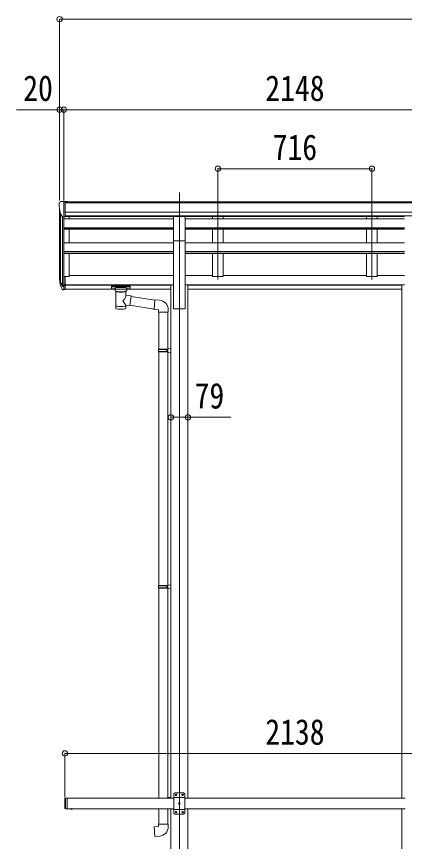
# Model space of a CAD drawing. Units: millimetres at full size. Extents: x -6988 to 7066, y -4877 to 4823.
# Drawn here: x 417 to 2221, y -2395 to 1442 of the extents above; entities that cross this region are included whole.
import ezdxf
from ezdxf.enums import TextEntityAlignment as Align

# ---------------------------------------------------------------- set-up
doc = ezdxf.new("R2010")
doc.units = ezdxf.units.MM
doc.header["$LTSCALE"] = 25
doc.header["$PDMODE"] = 32
doc.header["$PDSIZE"] = 25
for name, color, linetype, lineweight in [('0-1_本体', 4, 'Continuous', 9), ('0-2_部品', 7, 'Continuous', 9), ('0-4_TABLE1', 3, 'Continuous', 9), ('0-5_DIM1', 3, 'Continuous', 9), ('0-8_PARTS2', 2, 'Continuous', 9), ('0-A_寸法', 6, 'Continuous', 9)]:
    doc.layers.add(name, color=color, linetype=linetype, lineweight=lineweight)
doc.styles.add('ＭＳ ゴシック', font='')
doc.styles.get('ＭＳ ゴシック').set_extended_font_data('MS Gothic')

msp = doc.modelspace()

# ---------------------------------------------------------------- linework, layer by layer
at = {"layer": '0-1_本体'}
for p, q in [((2778.8, 581.11), (643.8, 581.11)), ((2778.8, 575.77), (643.8, 575.77)), ((617.3, 231.6), (617.3, 544.36)), ((621.58, 525.56), (621.58, 207.33)), ((631.3, 510.21), (631.3, 189.33)), ((637.3, 509.73), (637.3, 233.77)), ((1146.8, 500.94), (637.3, 500.94)), ((2778.8, 532.24), (643.8, 532.24)), ((2778.8, 514.57), (643.8, 514.57)), ((1146.8, 512.19), (643.8, 512.19)), ((662.3, 500.94), (662.3, 512.19)), ((2220.8, 512.19), (1201.8, 512.19)), ((2220.8, 500.94), (1201.8, 500.94)), ((1328.3, 512.13), (1328.3, 500.94)), ((1378.3, 512.13), (1378.3, 500.94)), ((2044.3, 512.13), (2044.3, 500.94)), ((2094.3, 512.13), (2094.3, 500.94)), ((1146.8, 459.01), (637.3, 459.01)), ((1146.8, 457.51), (637.3, 457.51)), ((1146.8, 453.31), (637.3, 453.31)), ((662.3, 389.58), (662.3, 453.31)), ((2220.8, 459.01), (1201.8, 459.01)), ((2220.8, 457.51), (1201.8, 457.51)), ((2220.8, 453.31), (1201.8, 453.31)), ((1328.3, 453.31), (1328.3, 389.58)), ((1378.3, 453.31), (1378.3, 389.58)), ((2044.3, 453.31), (2044.3, 389.58)), ((2094.3, 453.31), (2094.3, 389.58)), ((1146.79, 389.58), (637.3, 389.58)), ((1146.9, 82.35), (1146.9, 399.14)), ((2220.79, 389.58), (1201.79, 389.58)), ((1201.9, 399.14), (1201.9, 82.35)), ((1146.8, 350.14), (637.3, 350.14)), ((1146.8, 348.66), (637.3, 348.66)), ((2220.8, 350.14), (1201.8, 350.14)), ((2220.8, 348.66), (1201.8, 348.66)), ((1146.8, 339.41), (637.3, 339.41)), ((662.3, 232.94), (662.3, 339.41)), ((2220.8, 339.41), (1201.8, 339.41)), ((1328.3, 339.41), (1328.3, 232.92)), ((1378.3, 339.41), (1378.3, 232.92)), ((2044.3, 339.41), (2044.3, 232.92)), ((2094.3, 339.41), (2094.3, 232.92)), ((643.8, 232.94), (662.3, 232.94)), ((1146.8, 237.74), (662.3, 237.74)), ((1328.3, 237.74), (1201.8, 237.74)), ((1378.3, 232.92), (1328.3, 232.92)), ((2044.3, 237.74), (1378.3, 237.74)), ((2094.3, 232.92), (2044.3, 232.92)), ((2220.8, 237.74), (2094.3, 237.74)), ((1134.9, 193.65), (643.8, 193.65)), ((1134.9, 192.25), (643.8, 192.25)), ((1146.9, 194.92), (1134.9, 194.92)), ((1134.9, 194.92), (1134.9, -2192.54)), ((1213.9, 194.92), (1201.9, 194.92)), ((1213.9, 194.92), (1213.9, -2192.54)), ((2208.9, 193.65), (1213.9, 193.65)), ((2208.9, 192.25), (1213.9, 192.25)), ((2220.9, 194.92), (2208.9, 194.92)), ((2208.9, 194.92), (2208.9, -2192.54)), ((1134.9, 174.88), (643.8, 174.88)), ((2208.9, 174.88), (1213.9, 174.88)), ((1201.9, 82.35), (1146.9, 82.35)), ((1134.9, -2242.54), (1134.9, -2967.54)), ((1213.9, -2242.54), (1213.9, -2967.54)), ((2208.9, -2242.54), (2208.9, -2967.54))]:
    msp.add_line(p, q, dxfattribs=at)
at = {"layer": '0-2_部品'}
for p, q in [((622.21, 582.15), (618.14, 576.34)), ((625.3, 582.72), (622.97, 582.58)), ((625.3, 582.72), (643.8, 582.72)), ((637.3, 509.73), (637.3, 582.72)), ((643.8, 582.72), (653.8, 582.63)), ((643.8, 510.73), (643.8, 582.72)), ((653.8, 581.11), (653.8, 582.63)), ((615.3, 573.35), (615.3, 572.72)), ((629.67, 511.55), (620.4, 527.61)), ((637.3, 509.73), (632.09, 510.05)), ((643.8, 510.73), (637.3, 510.73)), ((1201.9, 512.87), (1146.9, 512.87)), ((1146.9, 398.71), (1146.9, 512.87)), ((1201.9, 398.71), (1201.9, 512.87)), ((1201.9, 398.71), (1146.9, 398.71)), ((637.3, 233.77), (637.3, 171.88)), ((643.8, 233.77), (637.3, 233.77)), ((643.8, 233.77), (643.8, 172.7)), ((619.69, 207.73), (629.86, 188.55)), ((630.87, 189.8), (621.11, 208.22)), ((643.8, 195.45), (637.3, 195.45)), ((622.28, 190.87), (629.86, 173.38)), ((637.3, 189.05), (632.16, 189.05)), ((637.3, 187.05), (632.45, 187.05)), ((637.3, 171.88), (632.45, 171.88)), ((643.8, 190.05), (637.3, 190.05)), ((643.8, 172.7), (637.3, 172.7)), ((859.01, 186.99), (859.01, 176.23)), ((859.01, 186.8), (859.01, 185.26)), ((861.01, 187.65), (944.01, 187.65)), ((861.01, 185.48), (944.01, 185.48)), ((861.01, 175.57), (875.51, 175.57)), ((875.51, 168.76), (875.51, 179.03)), ((879.6, 164.26), (879.59, 83.97)), ((925.41, 146.69), (925.41, 164.27)), ((929.51, 168.76), (929.51, 179.03)), ((929.51, 175.57), (944.01, 175.57)), ((946.01, 186.99), (946.01, 176.23)), ((950.63, 142.78), (925.41, 146.69)), ((950.63, 142.78), (943.61, 97.52)), ((1060.86, 123.61), (950.31, 140.76)), ((1081.82, 123.25), (1060.99, 125.07)), ((925.42, 83.97), (925.41, 100.59)), ((925.41, 100.34), (943.61, 97.52)), ((1057.19, 81.68), (943.88, 99.26)), ((1122.9, 67.5), (1122.9, 78.42)), ((1076.9, 67.5), (1122.9, 67.5)), ((1078.9, 67.5), (1078.9, -105.05)), ((1120.9, 67.5), (1120.9, -102.49)), ((1076.9, -107.05), (1077.9, -105.05)), ((1076.9, -107.05), (1120.9, -107.05)), ((1076.9, -107.05), (1076.9, -115.05)), ((1076.9, -115.05), (1120.9, -115.05)), ((1076.9, -115.05), (1077.9, -117.05)), ((1077.9, -105.05), (1120.9, -105.05)), ((1116.42, -107.05), (1116, -105.05)), ((1118.9, -102.55), (1134.9, -102.08)), ((1118.9, -104.55), (1118.9, -102.55)), ((1118.9, -104.55), (1120.9, -104.55)), ((1134.9, -102.08), (1134.9, -120.02)), ((1077.9, -117.05), (1120.9, -117.05)), ((1078.9, -117.05), (1078.9, -1204.23)), ((1118.9, -119.55), (1118.9, -117.55)), ((1118.9, -119.55), (1134.9, -120.02)), ((1120.9, -119.6), (1120.9, -1201.67)), ((1076.9, -1206.23), (1077.9, -1204.23)), ((1076.9, -1206.23), (1120.9, -1206.23)), ((1076.9, -1206.23), (1076.9, -1214.23)), ((1076.9, -1214.23), (1120.9, -1214.23)), ((1076.9, -1214.23), (1077.9, -1216.23)), ((1077.9, -1204.23), (1120.9, -1204.23)), ((1077.9, -1216.23), (1120.9, -1216.23)), ((1078.9, -1216.23), (1078.9, -2192.39)), ((1116.42, -1206.23), (1116, -1204.23)), ((1118.9, -1201.73), (1134.9, -1201.26)), ((1118.9, -1203.73), (1118.9, -1201.73)), ((1118.9, -1203.73), (1120.9, -1203.73)), ((1118.9, -1218.73), (1118.9, -1216.73)), ((1118.9, -1218.73), (1134.9, -1219.2)), ((1120.9, -1218.79), (1120.87, -2189.84)), ((1134.9, -1201.26), (1134.9, -1219.2)), ((1118.9, -2190.44), (1134.9, -2189.97)), ((1118.9, -2192.44), (1118.9, -2190.44)), ((1118.9, -2192.44), (1120.9, -2192.44)), ((1120.9, -2192.54), (1120.9, -2192.44)), ((1134.9, -2189.97), (1134.9, -2192.54)), ((1078.9, -2242.54), (1078.9, -2314.39)), ((1120.9, -2242.54), (1120.9, -2314.39)), ((1076.9, -2314.39), (1122.9, -2314.39)), ((1076.9, -2324.39), (1076.9, -2314.39)), ((1122.9, -2314.39), (1122.9, -2325.31))]:
    msp.add_line(p, q, dxfattribs=at)
for points in [[(859.01, 186.99), (859.04, 187.19), (859.13, 187.32), (859.22, 187.42), (859.33, 187.48), (859.45, 187.52), (859.74, 187.58), (860.23, 187.63), (860.77, 187.65), (861.01, 187.65)], [(859.01, 176.23), (859.04, 176.04), (859.13, 175.9), (859.22, 175.8), (859.33, 175.74), (859.45, 175.7), (859.74, 175.64), (860.23, 175.59), (860.77, 175.57), (861.01, 175.57)], [(875.54, 168.82), (875.52, 168.46), (875.77, 167.5), (876.29, 166.62), (877.09, 165.78), (878.2, 164.98), (879.61, 164.26)], [(925.41, 164.27), (925.64, 164.36), (926.99, 165.1), (928.11, 165.95), (928.86, 166.81), (929.32, 167.71), (929.5, 168.6)], [(944.01, 187.65), (944.36, 187.65), (944.89, 187.62), (945.34, 187.57), (945.64, 187.5), (945.81, 187.4), (945.93, 187.26), (946, 187.08), (946.01, 186.99)], [(944.01, 175.57), (944.36, 175.57), (944.89, 175.6), (945.34, 175.65), (945.64, 175.72), (945.81, 175.82), (945.93, 175.96), (946, 176.14), (946.01, 176.23)], [(1060.99, 125.07), (1056.98, 79.25), (1076.9, 77.5), (1076.9, 67.5)], [(1116.42, -107.05), (1116.42, -115.05), (1116, -117.05)], [(1118.9, -117.55), (1120.9, -117.55), (1120.9, -104.55)], [(1116.42, -1206.23), (1116.42, -1214.23), (1116, -1216.23)], [(1118.9, -1216.73), (1120.9, -1216.73), (1120.9, -1203.73)], [(1081.82, -2370.14), (1060.99, -2371.96), (1056.98, -2326.14), (1076.9, -2324.39)]]:
    msp.add_lwpolyline(points, dxfattribs=at)
for centre, radius, start, end in [((618.3, 573.35), 3, 93, 180), ((623.03, 581.58), 1, 93.5, 145), ((817.3, 572.72), 202, 180, 192.90261), ((632.27, 513.05), 3, 210, 266.5), ((705.96, 229.89), 89.07, 174.49576, 194.41188), ((705.25, 234.17), 88.05, 177.22392, 197.21071), ((750.52, 226.95), 133.22, 183.27987, 195.71302), ((632.45, 190.05), 3, 210, 270), ((632.45, 174.88), 3, 210, 270), ((632.16, 190.55), 1.5, 210, 270), ((1077.9, 78.42), 45, 0, 85), ((1077.9, -2325.31), 45, 275, 0)]:
    msp.add_arc(centre, radius, start, end, dxfattribs=at)
for centre, major_axis, ratio, start_param, end_param in [((861.01, 185.26), (2, 0), 0.109601, 1.5707963, 3.1415927), ((902.51, 179.03), (27, 0), 0.122176, 6.2831853, 9.424778), ((902.52, 163.81), (-22.91, 0.42), 0.072511, 0.0008029, 1.5715993), ((902.52, 162.18), (-22.91, 0.42), 0.072511, 0.0008029, 1.5715993), ((902.49, 163.81), (22.92, 0.42), 0.07247, 4.71158, 6.2823764), ((902.49, 162.18), (22.92, 0.42), 0.07247, 4.71158, 6.2823764), ((913.51, 168.76), (16, 0), 0.361356, 6.2636979, 6.2831853), ((944.01, 185.26), (2, 0), 0.109601, 0, 1.5707963), ((902.51, 120.15), (-22.81, -26.62), 0.234429, 1.6855472, 3.1268519), ((905.06, 122.79), (20.32, -22.25), 0.045535, 0.0389954, 1.3075346), ((902.51, 83.97), (22.92, 0), 0.101955, 3.1415499, 6.2833984), ((902.51, 96.41), (22.91, 0), 0.122865, 3.1415927, 6.2831853)]:
    msp.add_ellipse(centre, major_axis=major_axis, ratio=ratio, start_param=start_param, end_param=end_param, dxfattribs=at)
at = {"layer": '0-4_TABLE1'}
for p, q in [((1149.3, -2192.54), (652.3, -2192.54)), ((2223.3, -2192.54), (1199.3, -2192.54)), ((1149.3, -2242.54), (652.3, -2242.54)), ((2223.3, -2242.54), (1199.3, -2242.54))]:
    msp.add_line(p, q, dxfattribs=at)
at = {"layer": '0-5_DIM1'}
for p, q in [((1154.3, -2168.07), (1149.3, -2173.07)), ((1149.3, -2263.07), (1149.3, -2173.07)), ((1154.3, -2168.07), (1194.3, -2168.07)), ((1158.04, -2178.49), (1157.2, -2178.49)), ((1160.56, -2177.65), (1161.4, -2177.65)), ((1188.04, -2178.49), (1187.2, -2178.49)), ((1190.56, -2177.65), (1191.4, -2177.65)), ((1194.3, -2168.07), (1199.3, -2173.07)), ((1199.3, -2173.07), (1199.3, -2263.07)), ((642.3, -2194.54), (644.3, -2192.54)), ((642.3, -2194.54), (642.3, -2240.54)), ((644.3, -2192.54), (644.3, -2242.54)), ((652.3, -2192.54), (644.3, -2192.54)), ((652.3, -2192.54), (652.3, -2242.54)), ((1149.3, -2190.77), (1199.3, -2190.77)), ((1173.04, -2218.49), (1172.2, -2218.49)), ((1175.56, -2217.65), (1176.4, -2217.65)), ((2128.5, -2192.54), (2128.5, -2192.44)), ((642.3, -2240.54), (644.3, -2242.54)), ((652.3, -2242.54), (644.3, -2242.54)), ((678.2, -2242.54), (666.4, -2242.54)), ((666.4, -2242.54), (666.4, -2243.05)), ((678.2, -2243.05), (666.4, -2243.05)), ((674.8, -2242.54), (669.8, -2242.54)), ((678.2, -2242.54), (678.2, -2243.05)), ((1149.3, -2245.37), (1199.3, -2245.37)), ((1154.3, -2268.07), (1149.3, -2263.07)), ((1158.04, -2258.49), (1157.2, -2258.49)), ((1160.56, -2257.65), (1161.4, -2257.65)), ((1188.04, -2258.49), (1187.2, -2258.49)), ((1190.56, -2257.65), (1191.4, -2257.65)), ((1194.3, -2268.07), (1199.3, -2263.07)), ((1194.3, -2268.07), (1154.3, -2268.07))]:
    msp.add_line(p, q, dxfattribs=at)
for points in [[(1157.2, -2178.49), (1157.2, -2177.65), (1158.04, -2177.65)], [(1158.88, -2176.81), (1158.88, -2175.97), (1159.72, -2175.97), (1159.72, -2176.81)], [(1159.72, -2179.33), (1159.72, -2180.17), (1158.88, -2180.17), (1158.88, -2179.33)], [(1161.4, -2177.65), (1161.4, -2178.49), (1160.56, -2178.49)], [(1187.2, -2178.49), (1187.2, -2177.65), (1188.04, -2177.65)], [(1188.88, -2176.81), (1188.88, -2175.97), (1189.72, -2175.97), (1189.72, -2176.81)], [(1189.72, -2179.33), (1189.72, -2180.17), (1188.88, -2180.17), (1188.88, -2179.33)], [(1191.4, -2177.65), (1191.4, -2178.49), (1190.56, -2178.49)], [(1172.2, -2218.49), (1172.2, -2217.65), (1173.04, -2217.65)], [(1173.88, -2216.81), (1173.88, -2215.97), (1174.72, -2215.97), (1174.72, -2216.81)], [(1174.72, -2219.33), (1174.72, -2220.17), (1173.88, -2220.17), (1173.88, -2219.33)], [(1176.4, -2217.65), (1176.4, -2218.49), (1175.56, -2218.49)], [(669.85, -2245.26), (671.15, -2242.59), (672.3, -2241.98)], [(674.75, -2245.26), (673.45, -2242.59), (672.3, -2241.98)], [(1157.2, -2258.49), (1157.2, -2257.65), (1158.04, -2257.65)], [(1158.88, -2256.81), (1158.88, -2255.97), (1159.72, -2255.97), (1159.72, -2256.81)], [(1159.72, -2259.33), (1159.72, -2260.17), (1158.88, -2260.17), (1158.88, -2259.33)], [(1161.4, -2257.65), (1161.4, -2258.49), (1160.56, -2258.49)], [(1187.2, -2258.49), (1187.2, -2257.65), (1188.04, -2257.65)], [(1188.88, -2256.81), (1188.88, -2255.97), (1189.72, -2255.97), (1189.72, -2256.81)], [(1189.72, -2259.33), (1189.72, -2260.17), (1188.88, -2260.17), (1188.88, -2259.33)], [(1191.4, -2257.65), (1191.4, -2258.49), (1190.56, -2258.49)]]:
    msp.add_lwpolyline(points, dxfattribs=at)
for centre in [(1159.3, -2178.07), (1189.3, -2178.07), (1174.3, -2218.07), (1159.3, -2258.07), (1189.3, -2258.07)]:
    msp.add_circle(centre, 3.5, dxfattribs=at)
for centre, radius, start, end in [((1158.04, -2176.81), 0.84, 270, 0), ((1158.04, -2179.33), 0.84, 0, 90), ((1160.56, -2176.81), 0.84, 180, 270), ((1160.56, -2179.33), 0.84, 90, 180), ((1188.04, -2176.81), 0.84, 270, 0), ((1188.04, -2179.33), 0.84, 0, 90), ((1190.56, -2176.81), 0.84, 180, 270), ((1190.56, -2179.33), 0.84, 90, 180), ((1173.04, -2216.81), 0.84, 270, 0), ((1173.04, -2219.33), 0.84, 0, 90), ((1175.56, -2216.81), 0.84, 180, 270), ((1175.56, -2219.33), 0.84, 90, 180), ((672.3, -2237.62), 8.02, 222.61678, 317.38322), ((1158.04, -2256.81), 0.84, 270, 0), ((1158.04, -2259.33), 0.84, 0, 90), ((1160.56, -2256.81), 0.84, 180, 270), ((1160.56, -2259.33), 0.84, 90, 180), ((1188.04, -2256.81), 0.84, 270, 0), ((1188.04, -2259.33), 0.84, 0, 90), ((1190.56, -2256.81), 0.84, 180, 270), ((1190.56, -2259.33), 0.84, 90, 180)]:
    msp.add_arc(centre, radius, start, end, dxfattribs=at)
at = {"layer": '0-8_PARTS2'}
for p, q in [((1174.4, 624.63), (1174.4, -3038.83)), ((1353.3, 626.04), (1353.3, 219.25)), ((2069.3, 626.04), (2069.3, 219.25))]:
    msp.add_line(p, q, dxfattribs=at)
at = {"layer": '0-A_寸法'}
for p, q in [((617.3, 1429.96), (617.3, 1008.92)), ((617.3, 1429.96), (4953.3, 1429.96)), ((617.3, 1008.92), (417.3, 1008.92)), ((617.3, 1008.92), (617.3, 586.29)), ((637.3, 1008.92), (617.3, 1008.92)), ((637.3, 1008.92), (637.3, 586.29)), ((2785.3, 1008.92), (637.3, 1008.92)), ((1353.3, 734.3), (1353.3, 586.29)), ((2069.3, 734.3), (1353.3, 734.3)), ((2069.3, 734.3), (2069.3, 586.29)), ((1134.9, -421.49), (1213.9, -421.49)), ((1213.9, -421.49), (1413.9, -421.49)), ((642.3, -1985.23), (642.3, -2189.85)), ((2780.3, -1985.23), (642.3, -1985.23))]:
    msp.add_line(p, q, dxfattribs=at)
for p in [(617.3, 1429.96), (617.3, 1008.92), (637.3, 1008.92), (1353.3, 734.3), (2069.3, 734.3), (1134.9, -421.49), (1213.9, -421.49), (642.3, -1985.23)]:
    msp.add_point(p, dxfattribs=at)

# ---------------------------------------------------------------- texts
at = {"layer": '0-A_寸法', "color": 7, "style": 'ＭＳ ゴシック', "width": 0.85}
for s, p in [('20', (448.55, 1013.92)), ('2148', (1573.8, 1013.92)), ('716', (1608.17, 739.3)), ('79', (1245.15, -416.49)), ('2138', (1573.8, -1980.23))]:
    msp.add_text(s, height=119.1, dxfattribs=at).set_placement(p, align=Align.BOTTOM_LEFT)

doc.saveas('drawing.dxf')
